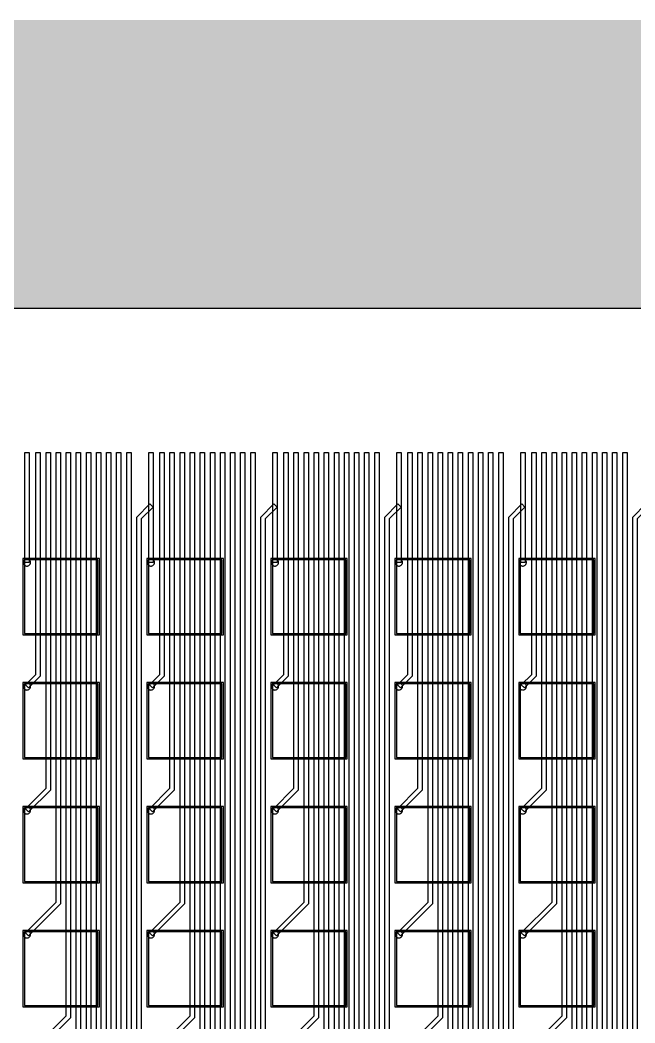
# Model space of a CAD drawing. Header units: metres. Extents: x -534 to 4285, y 130 to 1822.
# Drawn here: x 3008 to 3434, y 1127 to 1822 of the extents above; entities that cross this region are included whole.
import ezdxf

# ---------------------------------------------------------------- set-up
doc = ezdxf.new("R2010")
doc.units = ezdxf.units.M
for name, color, linetype in [('Etching', 1, 'CONTINUOUS'), ('EtchingPad', 2, 'CONTINUOUS'), ('Metal1', 4, 'CONTINUOUS'), ('Metal2', 3, 'CONTINUOUS'), ('Polyimide', 7, 'CONTINUOUS'), ('Polyimide_Negative', 5, 'CONTINUOUS')]:
    doc.layers.add(name, color=color, linetype=linetype)

msp = doc.modelspace()

# ---------------------------------------------------------------- hatches: boundary and pattern name
at = {"layer": 'Polyimide_Negative'}
h = msp.add_hatch(color=5, dxfattribs=at)
h.paths.add_polyline_path([(-534, 1822.5), (4285, 1822.5), (4285, 230), (39.64, 230), (28.21, 217.79), (13.87, 204.37), (-1.31, 191.91), (-17.27, 180.47), (-33.95, 170.1), (-51.27, 160.84), (-69.15, 152.74), (-87.53, 145.82), (-106.33, 140.12), (-125.45, 135.66), (-144.83, 132.46), (-164.37, 130.54), (-184, 129.89), (-203.63, 130.54), (-223.17, 132.46), (-242.55, 135.66), (-261.67, 140.12), (-280.47, 145.82), (-298.85, 152.74), (-316.73, 160.84), (-334.05, 170.1), (-350.73, 180.47), (-366.69, 191.91), (-381.87, 204.37), (-396.21, 217.79), (-407.64, 230), (-534, 230), (-534, 1822.5)])
h.paths.add_polyline_path([(-284, 430), (-283.79, 423.46), (-283.14, 416.95), (-282.08, 410.49), (-280.59, 404.12), (-278.69, 397.86), (-276.39, 391.73), (-273.69, 385.77), (-270.6, 380), (-267.15, 374.44), (-263.34, 369.12), (-259.18, 364.07), (-254.71, 359.29), (-249.93, 354.82), (-244.88, 350.66), (-239.56, 346.85), (-234, 343.4), (-228.23, 340.31), (-222.27, 337.61), (-216.14, 335.31), (-209.88, 333.41), (-203.51, 331.92), (-197.05, 330.86), (-190.54, 330.21), (-184, 330), (-177.46, 330.21), (-170.95, 330.86), (-164.49, 331.92), (-158.12, 333.41), (-151.86, 335.31), (-145.73, 337.61), (-139.77, 340.31), (-134, 343.4), (-128.44, 346.85), (-123.12, 350.66), (-118.07, 354.82), (-113.29, 359.29), (-108.82, 364.07), (-104.66, 369.12), (-100.85, 374.44), (-97.4, 380), (-94.31, 385.77), (-91.61, 391.73), (-89.31, 397.86), (-87.41, 404.12), (-85.92, 410.49), (-84.86, 416.95), (-84.21, 423.46), (-84, 430), (1965, 430), (3830, 430), (3830.22, 436.87), (3830.9, 443.71), (3832.02, 450.48), (3833.58, 457.18), (3835.57, 463.75), (3837.99, 470.18), (3840.83, 476.44), (3844.07, 482.5), (3847.7, 488.33), (3851.7, 493.92), (3856.06, 499.23), (3860.75, 504.25), (3865.77, 508.94), (3871.08, 513.3), (3876.67, 517.3), (3882.5, 520.93), (3888.56, 524.17), (3894.82, 527.01), (3901.25, 529.43), (3907.82, 531.42), (3914.52, 532.98), (3921.29, 534.1), (3928.13, 534.78), (3935, 535), (3941.87, 534.78), (3948.71, 534.1), (3955.48, 532.98), (3962.18, 531.42), (3968.75, 529.43), (3975.18, 527.01), (3981.44, 524.17), (3987.5, 520.93), (3993.33, 517.3), (3998.92, 513.3), (4004.23, 508.94), (4009.25, 504.25), (4013.94, 499.23), (4018.3, 493.92), (4022.3, 488.33), (4025.93, 482.5), (4029.17, 476.44), (4032.01, 470.18), (4034.43, 463.75), (4036.42, 457.18), (4037.98, 450.48), (4039.1, 443.71), (4039.78, 436.87), (4040, 430), (4085, 430), (4085, 1622.5), (-334, 1622.5), (-334, 430), (-284, 430)], flags=0)

# ---------------------------------------------------------------- linework, layer by layer
at = {"layer": 'Etching'}
for points in [[(3015.25, 1446.25), (3015.23, 1446.58), (3015.16, 1446.9), (3015.06, 1447.21), (3014.92, 1447.5), (3014.73, 1447.77), (3014.52, 1448.02), (3014.27, 1448.23), (3014, 1448.42), (3013.71, 1448.56), (3013.4, 1448.66), (3013.08, 1448.73), (3012.75, 1448.75), (3012.42, 1448.73), (3012.1, 1448.66), (3011.79, 1448.56), (3011.5, 1448.42), (3011.23, 1448.23), (3010.98, 1448.02), (3010.77, 1447.77), (3010.58, 1447.5), (3010.44, 1447.21), (3010.34, 1446.9), (3010.27, 1446.58), (3010.25, 1446.25), (3010.27, 1445.92), (3010.34, 1445.6), (3010.44, 1445.29), (3010.58, 1445), (3010.77, 1444.73), (3010.98, 1444.48), (3011.23, 1444.27), (3011.5, 1444.08), (3011.79, 1443.94), (3012.1, 1443.84), (3012.42, 1443.77), (3012.75, 1443.75), (3013.08, 1443.77), (3013.4, 1443.84), (3013.71, 1443.94), (3014, 1444.08), (3014.27, 1444.27), (3014.52, 1444.48), (3014.73, 1444.73), (3014.92, 1445), (3015.06, 1445.29), (3015.16, 1445.6), (3015.23, 1445.92), (3015.25, 1446.25)], [(3101.25, 1446.25), (3101.23, 1446.58), (3101.16, 1446.9), (3101.06, 1447.21), (3100.92, 1447.5), (3100.73, 1447.77), (3100.52, 1448.02), (3100.27, 1448.23), (3100, 1448.42), (3099.71, 1448.56), (3099.4, 1448.66), (3099.08, 1448.73), (3098.75, 1448.75), (3098.42, 1448.73), (3098.1, 1448.66), (3097.79, 1448.56), (3097.5, 1448.42), (3097.23, 1448.23), (3096.98, 1448.02), (3096.77, 1447.77), (3096.58, 1447.5), (3096.44, 1447.21), (3096.34, 1446.9), (3096.27, 1446.58), (3096.25, 1446.25), (3096.27, 1445.92), (3096.34, 1445.6), (3096.44, 1445.29), (3096.58, 1445), (3096.77, 1444.73), (3096.98, 1444.48), (3097.23, 1444.27), (3097.5, 1444.08), (3097.79, 1443.94), (3098.1, 1443.84), (3098.42, 1443.77), (3098.75, 1443.75), (3099.08, 1443.77), (3099.4, 1443.84), (3099.71, 1443.94), (3100, 1444.08), (3100.27, 1444.27), (3100.52, 1444.48), (3100.73, 1444.73), (3100.92, 1445), (3101.06, 1445.29), (3101.16, 1445.6), (3101.23, 1445.92), (3101.25, 1446.25)], [(3187.25, 1446.25), (3187.23, 1446.58), (3187.16, 1446.9), (3187.06, 1447.21), (3186.92, 1447.5), (3186.73, 1447.77), (3186.52, 1448.02), (3186.27, 1448.23), (3186, 1448.42), (3185.71, 1448.56), (3185.4, 1448.66), (3185.08, 1448.73), (3184.75, 1448.75), (3184.42, 1448.73), (3184.1, 1448.66), (3183.79, 1448.56), (3183.5, 1448.42), (3183.23, 1448.23), (3182.98, 1448.02), (3182.77, 1447.77), (3182.58, 1447.5), (3182.44, 1447.21), (3182.34, 1446.9), (3182.27, 1446.58), (3182.25, 1446.25), (3182.27, 1445.92), (3182.34, 1445.6), (3182.44, 1445.29), (3182.58, 1445), (3182.77, 1444.73), (3182.98, 1444.48), (3183.23, 1444.27), (3183.5, 1444.08), (3183.79, 1443.94), (3184.1, 1443.84), (3184.42, 1443.77), (3184.75, 1443.75), (3185.08, 1443.77), (3185.4, 1443.84), (3185.71, 1443.94), (3186, 1444.08), (3186.27, 1444.27), (3186.52, 1444.48), (3186.73, 1444.73), (3186.92, 1445), (3187.06, 1445.29), (3187.16, 1445.6), (3187.23, 1445.92), (3187.25, 1446.25)], [(3273.25, 1446.25), (3273.23, 1446.58), (3273.16, 1446.9), (3273.06, 1447.21), (3272.92, 1447.5), (3272.73, 1447.77), (3272.52, 1448.02), (3272.27, 1448.23), (3272, 1448.42), (3271.71, 1448.56), (3271.4, 1448.66), (3271.08, 1448.73), (3270.75, 1448.75), (3270.42, 1448.73), (3270.1, 1448.66), (3269.79, 1448.56), (3269.5, 1448.42), (3269.23, 1448.23), (3268.98, 1448.02), (3268.77, 1447.77), (3268.58, 1447.5), (3268.44, 1447.21), (3268.34, 1446.9), (3268.27, 1446.58), (3268.25, 1446.25), (3268.27, 1445.92), (3268.34, 1445.6), (3268.44, 1445.29), (3268.58, 1445), (3268.77, 1444.73), (3268.98, 1444.48), (3269.23, 1444.27), (3269.5, 1444.08), (3269.79, 1443.94), (3270.1, 1443.84), (3270.42, 1443.77), (3270.75, 1443.75), (3271.08, 1443.77), (3271.4, 1443.84), (3271.71, 1443.94), (3272, 1444.08), (3272.27, 1444.27), (3272.52, 1444.48), (3272.73, 1444.73), (3272.92, 1445), (3273.06, 1445.29), (3273.16, 1445.6), (3273.23, 1445.92), (3273.25, 1446.25)], [(3359.25, 1446.25), (3359.23, 1446.58), (3359.16, 1446.9), (3359.06, 1447.21), (3358.92, 1447.5), (3358.73, 1447.77), (3358.52, 1448.02), (3358.27, 1448.23), (3358, 1448.42), (3357.71, 1448.56), (3357.4, 1448.66), (3357.08, 1448.73), (3356.75, 1448.75), (3356.42, 1448.73), (3356.1, 1448.66), (3355.79, 1448.56), (3355.5, 1448.42), (3355.23, 1448.23), (3354.98, 1448.02), (3354.77, 1447.77), (3354.58, 1447.5), (3354.44, 1447.21), (3354.34, 1446.9), (3354.27, 1446.58), (3354.25, 1446.25), (3354.27, 1445.92), (3354.34, 1445.6), (3354.44, 1445.29), (3354.58, 1445), (3354.77, 1444.73), (3354.98, 1444.48), (3355.23, 1444.27), (3355.5, 1444.08), (3355.79, 1443.94), (3356.1, 1443.84), (3356.42, 1443.77), (3356.75, 1443.75), (3357.08, 1443.77), (3357.4, 1443.84), (3357.71, 1443.94), (3358, 1444.08), (3358.27, 1444.27), (3358.52, 1444.48), (3358.73, 1444.73), (3358.92, 1445), (3359.06, 1445.29), (3359.16, 1445.6), (3359.23, 1445.92), (3359.25, 1446.25)], [(3015.25, 1360.25), (3015.23, 1360.58), (3015.16, 1360.9), (3015.06, 1361.21), (3014.92, 1361.5), (3014.73, 1361.77), (3014.52, 1362.02), (3014.27, 1362.23), (3014, 1362.42), (3013.71, 1362.56), (3013.4, 1362.66), (3013.08, 1362.73), (3012.75, 1362.75), (3012.42, 1362.73), (3012.1, 1362.66), (3011.79, 1362.56), (3011.5, 1362.42), (3011.23, 1362.23), (3010.98, 1362.02), (3010.77, 1361.77), (3010.58, 1361.5), (3010.44, 1361.21), (3010.34, 1360.9), (3010.27, 1360.58), (3010.25, 1360.25), (3010.27, 1359.92), (3010.34, 1359.6), (3010.44, 1359.29), (3010.58, 1359), (3010.77, 1358.73), (3010.98, 1358.48), (3011.23, 1358.27), (3011.5, 1358.08), (3011.79, 1357.94), (3012.1, 1357.84), (3012.42, 1357.77), (3012.75, 1357.75), (3013.08, 1357.77), (3013.4, 1357.84), (3013.71, 1357.94), (3014, 1358.08), (3014.27, 1358.27), (3014.52, 1358.48), (3014.73, 1358.73), (3014.92, 1359), (3015.06, 1359.29), (3015.16, 1359.6), (3015.23, 1359.92), (3015.25, 1360.25)], [(3101.25, 1360.25), (3101.23, 1360.58), (3101.16, 1360.9), (3101.06, 1361.21), (3100.92, 1361.5), (3100.73, 1361.77), (3100.52, 1362.02), (3100.27, 1362.23), (3100, 1362.42), (3099.71, 1362.56), (3099.4, 1362.66), (3099.08, 1362.73), (3098.75, 1362.75), (3098.42, 1362.73), (3098.1, 1362.66), (3097.79, 1362.56), (3097.5, 1362.42), (3097.23, 1362.23), (3096.98, 1362.02), (3096.77, 1361.77), (3096.58, 1361.5), (3096.44, 1361.21), (3096.34, 1360.9), (3096.27, 1360.58), (3096.25, 1360.25), (3096.27, 1359.92), (3096.34, 1359.6), (3096.44, 1359.29), (3096.58, 1359), (3096.77, 1358.73), (3096.98, 1358.48), (3097.23, 1358.27), (3097.5, 1358.08), (3097.79, 1357.94), (3098.1, 1357.84), (3098.42, 1357.77), (3098.75, 1357.75), (3099.08, 1357.77), (3099.4, 1357.84), (3099.71, 1357.94), (3100, 1358.08), (3100.27, 1358.27), (3100.52, 1358.48), (3100.73, 1358.73), (3100.92, 1359), (3101.06, 1359.29), (3101.16, 1359.6), (3101.23, 1359.92), (3101.25, 1360.25)], [(3187.25, 1360.25), (3187.23, 1360.58), (3187.16, 1360.9), (3187.06, 1361.21), (3186.92, 1361.5), (3186.73, 1361.77), (3186.52, 1362.02), (3186.27, 1362.23), (3186, 1362.42), (3185.71, 1362.56), (3185.4, 1362.66), (3185.08, 1362.73), (3184.75, 1362.75), (3184.42, 1362.73), (3184.1, 1362.66), (3183.79, 1362.56), (3183.5, 1362.42), (3183.23, 1362.23), (3182.98, 1362.02), (3182.77, 1361.77), (3182.58, 1361.5), (3182.44, 1361.21), (3182.34, 1360.9), (3182.27, 1360.58), (3182.25, 1360.25), (3182.27, 1359.92), (3182.34, 1359.6), (3182.44, 1359.29), (3182.58, 1359), (3182.77, 1358.73), (3182.98, 1358.48), (3183.23, 1358.27), (3183.5, 1358.08), (3183.79, 1357.94), (3184.1, 1357.84), (3184.42, 1357.77), (3184.75, 1357.75), (3185.08, 1357.77), (3185.4, 1357.84), (3185.71, 1357.94), (3186, 1358.08), (3186.27, 1358.27), (3186.52, 1358.48), (3186.73, 1358.73), (3186.92, 1359), (3187.06, 1359.29), (3187.16, 1359.6), (3187.23, 1359.92), (3187.25, 1360.25)], [(3273.25, 1360.25), (3273.23, 1360.58), (3273.16, 1360.9), (3273.06, 1361.21), (3272.92, 1361.5), (3272.73, 1361.77), (3272.52, 1362.02), (3272.27, 1362.23), (3272, 1362.42), (3271.71, 1362.56), (3271.4, 1362.66), (3271.08, 1362.73), (3270.75, 1362.75), (3270.42, 1362.73), (3270.1, 1362.66), (3269.79, 1362.56), (3269.5, 1362.42), (3269.23, 1362.23), (3268.98, 1362.02), (3268.77, 1361.77), (3268.58, 1361.5), (3268.44, 1361.21), (3268.34, 1360.9), (3268.27, 1360.58), (3268.25, 1360.25), (3268.27, 1359.92), (3268.34, 1359.6), (3268.44, 1359.29), (3268.58, 1359), (3268.77, 1358.73), (3268.98, 1358.48), (3269.23, 1358.27), (3269.5, 1358.08), (3269.79, 1357.94), (3270.1, 1357.84), (3270.42, 1357.77), (3270.75, 1357.75), (3271.08, 1357.77), (3271.4, 1357.84), (3271.71, 1357.94), (3272, 1358.08), (3272.27, 1358.27), (3272.52, 1358.48), (3272.73, 1358.73), (3272.92, 1359), (3273.06, 1359.29), (3273.16, 1359.6), (3273.23, 1359.92), (3273.25, 1360.25)], [(3359.25, 1360.25), (3359.23, 1360.58), (3359.16, 1360.9), (3359.06, 1361.21), (3358.92, 1361.5), (3358.73, 1361.77), (3358.52, 1362.02), (3358.27, 1362.23), (3358, 1362.42), (3357.71, 1362.56), (3357.4, 1362.66), (3357.08, 1362.73), (3356.75, 1362.75), (3356.42, 1362.73), (3356.1, 1362.66), (3355.79, 1362.56), (3355.5, 1362.42), (3355.23, 1362.23), (3354.98, 1362.02), (3354.77, 1361.77), (3354.58, 1361.5), (3354.44, 1361.21), (3354.34, 1360.9), (3354.27, 1360.58), (3354.25, 1360.25), (3354.27, 1359.92), (3354.34, 1359.6), (3354.44, 1359.29), (3354.58, 1359), (3354.77, 1358.73), (3354.98, 1358.48), (3355.23, 1358.27), (3355.5, 1358.08), (3355.79, 1357.94), (3356.1, 1357.84), (3356.42, 1357.77), (3356.75, 1357.75), (3357.08, 1357.77), (3357.4, 1357.84), (3357.71, 1357.94), (3358, 1358.08), (3358.27, 1358.27), (3358.52, 1358.48), (3358.73, 1358.73), (3358.92, 1359), (3359.06, 1359.29), (3359.16, 1359.6), (3359.23, 1359.92), (3359.25, 1360.25)], [(3015.25, 1274.25), (3015.23, 1274.58), (3015.16, 1274.9), (3015.06, 1275.21), (3014.92, 1275.5), (3014.73, 1275.77), (3014.52, 1276.02), (3014.27, 1276.23), (3014, 1276.42), (3013.71, 1276.56), (3013.4, 1276.66), (3013.08, 1276.73), (3012.75, 1276.75), (3012.42, 1276.73), (3012.1, 1276.66), (3011.79, 1276.56), (3011.5, 1276.42), (3011.23, 1276.23), (3010.98, 1276.02), (3010.77, 1275.77), (3010.58, 1275.5), (3010.44, 1275.21), (3010.34, 1274.9), (3010.27, 1274.58), (3010.25, 1274.25), (3010.27, 1273.92), (3010.34, 1273.6), (3010.44, 1273.29), (3010.58, 1273), (3010.77, 1272.73), (3010.98, 1272.48), (3011.23, 1272.27), (3011.5, 1272.08), (3011.79, 1271.94), (3012.1, 1271.84), (3012.42, 1271.77), (3012.75, 1271.75), (3013.08, 1271.77), (3013.4, 1271.84), (3013.71, 1271.94), (3014, 1272.08), (3014.27, 1272.27), (3014.52, 1272.48), (3014.73, 1272.73), (3014.92, 1273), (3015.06, 1273.29), (3015.16, 1273.6), (3015.23, 1273.92), (3015.25, 1274.25)], [(3101.25, 1274.25), (3101.23, 1274.58), (3101.16, 1274.9), (3101.06, 1275.21), (3100.92, 1275.5), (3100.73, 1275.77), (3100.52, 1276.02), (3100.27, 1276.23), (3100, 1276.42), (3099.71, 1276.56), (3099.4, 1276.66), (3099.08, 1276.73), (3098.75, 1276.75), (3098.42, 1276.73), (3098.1, 1276.66), (3097.79, 1276.56), (3097.5, 1276.42), (3097.23, 1276.23), (3096.98, 1276.02), (3096.77, 1275.77), (3096.58, 1275.5), (3096.44, 1275.21), (3096.34, 1274.9), (3096.27, 1274.58), (3096.25, 1274.25), (3096.27, 1273.92), (3096.34, 1273.6), (3096.44, 1273.29), (3096.58, 1273), (3096.77, 1272.73), (3096.98, 1272.48), (3097.23, 1272.27), (3097.5, 1272.08), (3097.79, 1271.94), (3098.1, 1271.84), (3098.42, 1271.77), (3098.75, 1271.75), (3099.08, 1271.77), (3099.4, 1271.84), (3099.71, 1271.94), (3100, 1272.08), (3100.27, 1272.27), (3100.52, 1272.48), (3100.73, 1272.73), (3100.92, 1273), (3101.06, 1273.29), (3101.16, 1273.6), (3101.23, 1273.92), (3101.25, 1274.25)], [(3187.25, 1274.25), (3187.23, 1274.58), (3187.16, 1274.9), (3187.06, 1275.21), (3186.92, 1275.5), (3186.73, 1275.77), (3186.52, 1276.02), (3186.27, 1276.23), (3186, 1276.42), (3185.71, 1276.56), (3185.4, 1276.66), (3185.08, 1276.73), (3184.75, 1276.75), (3184.42, 1276.73), (3184.1, 1276.66), (3183.79, 1276.56), (3183.5, 1276.42), (3183.23, 1276.23), (3182.98, 1276.02), (3182.77, 1275.77), (3182.58, 1275.5), (3182.44, 1275.21), (3182.34, 1274.9), (3182.27, 1274.58), (3182.25, 1274.25), (3182.27, 1273.92), (3182.34, 1273.6), (3182.44, 1273.29), (3182.58, 1273), (3182.77, 1272.73), (3182.98, 1272.48), (3183.23, 1272.27), (3183.5, 1272.08), (3183.79, 1271.94), (3184.1, 1271.84), (3184.42, 1271.77), (3184.75, 1271.75), (3185.08, 1271.77), (3185.4, 1271.84), (3185.71, 1271.94), (3186, 1272.08), (3186.27, 1272.27), (3186.52, 1272.48), (3186.73, 1272.73), (3186.92, 1273), (3187.06, 1273.29), (3187.16, 1273.6), (3187.23, 1273.92), (3187.25, 1274.25)], [(3273.25, 1274.25), (3273.23, 1274.58), (3273.16, 1274.9), (3273.06, 1275.21), (3272.92, 1275.5), (3272.73, 1275.77), (3272.52, 1276.02), (3272.27, 1276.23), (3272, 1276.42), (3271.71, 1276.56), (3271.4, 1276.66), (3271.08, 1276.73), (3270.75, 1276.75), (3270.42, 1276.73), (3270.1, 1276.66), (3269.79, 1276.56), (3269.5, 1276.42), (3269.23, 1276.23), (3268.98, 1276.02), (3268.77, 1275.77), (3268.58, 1275.5), (3268.44, 1275.21), (3268.34, 1274.9), (3268.27, 1274.58), (3268.25, 1274.25), (3268.27, 1273.92), (3268.34, 1273.6), (3268.44, 1273.29), (3268.58, 1273), (3268.77, 1272.73), (3268.98, 1272.48), (3269.23, 1272.27), (3269.5, 1272.08), (3269.79, 1271.94), (3270.1, 1271.84), (3270.42, 1271.77), (3270.75, 1271.75), (3271.08, 1271.77), (3271.4, 1271.84), (3271.71, 1271.94), (3272, 1272.08), (3272.27, 1272.27), (3272.52, 1272.48), (3272.73, 1272.73), (3272.92, 1273), (3273.06, 1273.29), (3273.16, 1273.6), (3273.23, 1273.92), (3273.25, 1274.25)], [(3359.25, 1274.25), (3359.23, 1274.58), (3359.16, 1274.9), (3359.06, 1275.21), (3358.92, 1275.5), (3358.73, 1275.77), (3358.52, 1276.02), (3358.27, 1276.23), (3358, 1276.42), (3357.71, 1276.56), (3357.4, 1276.66), (3357.08, 1276.73), (3356.75, 1276.75), (3356.42, 1276.73), (3356.1, 1276.66), (3355.79, 1276.56), (3355.5, 1276.42), (3355.23, 1276.23), (3354.98, 1276.02), (3354.77, 1275.77), (3354.58, 1275.5), (3354.44, 1275.21), (3354.34, 1274.9), (3354.27, 1274.58), (3354.25, 1274.25), (3354.27, 1273.92), (3354.34, 1273.6), (3354.44, 1273.29), (3354.58, 1273), (3354.77, 1272.73), (3354.98, 1272.48), (3355.23, 1272.27), (3355.5, 1272.08), (3355.79, 1271.94), (3356.1, 1271.84), (3356.42, 1271.77), (3356.75, 1271.75), (3357.08, 1271.77), (3357.4, 1271.84), (3357.71, 1271.94), (3358, 1272.08), (3358.27, 1272.27), (3358.52, 1272.48), (3358.73, 1272.73), (3358.92, 1273), (3359.06, 1273.29), (3359.16, 1273.6), (3359.23, 1273.92), (3359.25, 1274.25)], [(3015.25, 1188.25), (3015.23, 1188.58), (3015.16, 1188.9), (3015.06, 1189.21), (3014.92, 1189.5), (3014.73, 1189.77), (3014.52, 1190.02), (3014.27, 1190.23), (3014, 1190.42), (3013.71, 1190.56), (3013.4, 1190.66), (3013.08, 1190.73), (3012.75, 1190.75), (3012.42, 1190.73), (3012.1, 1190.66), (3011.79, 1190.56), (3011.5, 1190.42), (3011.23, 1190.23), (3010.98, 1190.02), (3010.77, 1189.77), (3010.58, 1189.5), (3010.44, 1189.21), (3010.34, 1188.9), (3010.27, 1188.58), (3010.25, 1188.25), (3010.27, 1187.92), (3010.34, 1187.6), (3010.44, 1187.29), (3010.58, 1187), (3010.77, 1186.73), (3010.98, 1186.48), (3011.23, 1186.27), (3011.5, 1186.08), (3011.79, 1185.94), (3012.1, 1185.84), (3012.42, 1185.77), (3012.75, 1185.75), (3013.08, 1185.77), (3013.4, 1185.84), (3013.71, 1185.94), (3014, 1186.08), (3014.27, 1186.27), (3014.52, 1186.48), (3014.73, 1186.73), (3014.92, 1187), (3015.06, 1187.29), (3015.16, 1187.6), (3015.23, 1187.92), (3015.25, 1188.25)], [(3101.25, 1188.25), (3101.23, 1188.58), (3101.16, 1188.9), (3101.06, 1189.21), (3100.92, 1189.5), (3100.73, 1189.77), (3100.52, 1190.02), (3100.27, 1190.23), (3100, 1190.42), (3099.71, 1190.56), (3099.4, 1190.66), (3099.08, 1190.73), (3098.75, 1190.75), (3098.42, 1190.73), (3098.1, 1190.66), (3097.79, 1190.56), (3097.5, 1190.42), (3097.23, 1190.23), (3096.98, 1190.02), (3096.77, 1189.77), (3096.58, 1189.5), (3096.44, 1189.21), (3096.34, 1188.9), (3096.27, 1188.58), (3096.25, 1188.25), (3096.27, 1187.92), (3096.34, 1187.6), (3096.44, 1187.29), (3096.58, 1187), (3096.77, 1186.73), (3096.98, 1186.48), (3097.23, 1186.27), (3097.5, 1186.08), (3097.79, 1185.94), (3098.1, 1185.84), (3098.42, 1185.77), (3098.75, 1185.75), (3099.08, 1185.77), (3099.4, 1185.84), (3099.71, 1185.94), (3100, 1186.08), (3100.27, 1186.27), (3100.52, 1186.48), (3100.73, 1186.73), (3100.92, 1187), (3101.06, 1187.29), (3101.16, 1187.6), (3101.23, 1187.92), (3101.25, 1188.25)], [(3187.25, 1188.25), (3187.23, 1188.58), (3187.16, 1188.9), (3187.06, 1189.21), (3186.92, 1189.5), (3186.73, 1189.77), (3186.52, 1190.02), (3186.27, 1190.23), (3186, 1190.42), (3185.71, 1190.56), (3185.4, 1190.66), (3185.08, 1190.73), (3184.75, 1190.75), (3184.42, 1190.73), (3184.1, 1190.66), (3183.79, 1190.56), (3183.5, 1190.42), (3183.23, 1190.23), (3182.98, 1190.02), (3182.77, 1189.77), (3182.58, 1189.5), (3182.44, 1189.21), (3182.34, 1188.9), (3182.27, 1188.58), (3182.25, 1188.25), (3182.27, 1187.92), (3182.34, 1187.6), (3182.44, 1187.29), (3182.58, 1187), (3182.77, 1186.73), (3182.98, 1186.48), (3183.23, 1186.27), (3183.5, 1186.08), (3183.79, 1185.94), (3184.1, 1185.84), (3184.42, 1185.77), (3184.75, 1185.75), (3185.08, 1185.77), (3185.4, 1185.84), (3185.71, 1185.94), (3186, 1186.08), (3186.27, 1186.27), (3186.52, 1186.48), (3186.73, 1186.73), (3186.92, 1187), (3187.06, 1187.29), (3187.16, 1187.6), (3187.23, 1187.92), (3187.25, 1188.25)], [(3273.25, 1188.25), (3273.23, 1188.58), (3273.16, 1188.9), (3273.06, 1189.21), (3272.92, 1189.5), (3272.73, 1189.77), (3272.52, 1190.02), (3272.27, 1190.23), (3272, 1190.42), (3271.71, 1190.56), (3271.4, 1190.66), (3271.08, 1190.73), (3270.75, 1190.75), (3270.42, 1190.73), (3270.1, 1190.66), (3269.79, 1190.56), (3269.5, 1190.42), (3269.23, 1190.23), (3268.98, 1190.02), (3268.77, 1189.77), (3268.58, 1189.5), (3268.44, 1189.21), (3268.34, 1188.9), (3268.27, 1188.58), (3268.25, 1188.25), (3268.27, 1187.92), (3268.34, 1187.6), (3268.44, 1187.29), (3268.58, 1187), (3268.77, 1186.73), (3268.98, 1186.48), (3269.23, 1186.27), (3269.5, 1186.08), (3269.79, 1185.94), (3270.1, 1185.84), (3270.42, 1185.77), (3270.75, 1185.75), (3271.08, 1185.77), (3271.4, 1185.84), (3271.71, 1185.94), (3272, 1186.08), (3272.27, 1186.27), (3272.52, 1186.48), (3272.73, 1186.73), (3272.92, 1187), (3273.06, 1187.29), (3273.16, 1187.6), (3273.23, 1187.92), (3273.25, 1188.25)], [(3359.25, 1188.25), (3359.23, 1188.58), (3359.16, 1188.9), (3359.06, 1189.21), (3358.92, 1189.5), (3358.73, 1189.77), (3358.52, 1190.02), (3358.27, 1190.23), (3358, 1190.42), (3357.71, 1190.56), (3357.4, 1190.66), (3357.08, 1190.73), (3356.75, 1190.75), (3356.42, 1190.73), (3356.1, 1190.66), (3355.79, 1190.56), (3355.5, 1190.42), (3355.23, 1190.23), (3354.98, 1190.02), (3354.77, 1189.77), (3354.58, 1189.5), (3354.44, 1189.21), (3354.34, 1188.9), (3354.27, 1188.58), (3354.25, 1188.25), (3354.27, 1187.92), (3354.34, 1187.6), (3354.44, 1187.29), (3354.58, 1187), (3354.77, 1186.73), (3354.98, 1186.48), (3355.23, 1186.27), (3355.5, 1186.08), (3355.79, 1185.94), (3356.1, 1185.84), (3356.42, 1185.77), (3356.75, 1185.75), (3357.08, 1185.77), (3357.4, 1185.84), (3357.71, 1185.94), (3358, 1186.08), (3358.27, 1186.27), (3358.52, 1186.48), (3358.73, 1186.73), (3358.92, 1187), (3359.06, 1187.29), (3359.16, 1187.6), (3359.23, 1187.92), (3359.25, 1188.25)]]:
    msp.add_lwpolyline(points, close=True, dxfattribs=at)
at = {"layer": 'EtchingPad'}
for points in [[(3011, 1397), (3062, 1397), (3062, 1448), (3011, 1448), (3011, 1397)], [(3097, 1397), (3148, 1397), (3148, 1448), (3097, 1448), (3097, 1397)], [(3183, 1397), (3234, 1397), (3234, 1448), (3183, 1448), (3183, 1397)], [(3269, 1397), (3320, 1397), (3320, 1448), (3269, 1448), (3269, 1397)], [(3355, 1397), (3406, 1397), (3406, 1448), (3355, 1448), (3355, 1397)], [(3011, 1311), (3062, 1311), (3062, 1362), (3011, 1362), (3011, 1311)], [(3097, 1311), (3148, 1311), (3148, 1362), (3097, 1362), (3097, 1311)], [(3183, 1311), (3234, 1311), (3234, 1362), (3183, 1362), (3183, 1311)], [(3269, 1311), (3320, 1311), (3320, 1362), (3269, 1362), (3269, 1311)], [(3355, 1311), (3406, 1311), (3406, 1362), (3355, 1362), (3355, 1311)], [(3011, 1225), (3062, 1225), (3062, 1276), (3011, 1276), (3011, 1225)], [(3097, 1225), (3148, 1225), (3148, 1276), (3097, 1276), (3097, 1225)], [(3183, 1225), (3234, 1225), (3234, 1276), (3183, 1276), (3183, 1225)], [(3269, 1225), (3320, 1225), (3320, 1276), (3269, 1276), (3269, 1225)], [(3355, 1225), (3406, 1225), (3406, 1276), (3355, 1276), (3355, 1225)], [(3011, 1139), (3062, 1139), (3062, 1190), (3011, 1190), (3011, 1139)], [(3097, 1139), (3148, 1139), (3148, 1190), (3097, 1190), (3097, 1139)], [(3183, 1139), (3234, 1139), (3234, 1190), (3183, 1190), (3183, 1139)], [(3269, 1139), (3320, 1139), (3320, 1190), (3269, 1190), (3269, 1139)], [(3355, 1139), (3406, 1139), (3406, 1190), (3355, 1190), (3355, 1139)]]:
    msp.add_lwpolyline(points, close=True, dxfattribs=at)
at = {"layer": 'Metal1'}
for points in [[(3014.25, 1522.5), (3014.25, 1446.25), (3011.25, 1446.25), (3011.25, 1522.5)], [(3085, 1522.5), (3085, 656.38), (3013.81, 585.19), (3011.69, 587.31), (3082, 657.62), (3082, 1522.5)], [(3078, 1522.5), (3078, 735.38), (3013.81, 671.19), (3011.69, 673.31), (3075, 736.62), (3075, 1522.5)], [(3071, 1522.5), (3071, 814.38), (3013.81, 757.19), (3011.69, 759.31), (3068, 815.62), (3068, 1522.5)], [(3064, 1522.5), (3064, 893.38), (3013.81, 843.19), (3011.69, 845.31), (3061, 894.62), (3061, 1522.5)], [(3057, 1522.5), (3057, 972.38), (3013.81, 929.19), (3011.69, 931.31), (3054, 973.62), (3054, 1522.5)], [(3050, 1522.5), (3050, 1051.38), (3013.81, 1015.19), (3011.69, 1017.31), (3047, 1052.62), (3047, 1522.5)], [(3043, 1522.5), (3043, 1130.38), (3013.81, 1101.19), (3011.69, 1103.31), (3040, 1131.62), (3040, 1522.5)], [(3036, 1522.5), (3036, 1209.38), (3013.81, 1187.19), (3011.69, 1189.31), (3033, 1210.62), (3033, 1522.5)], [(3029, 1522.5), (3029, 1288.38), (3013.81, 1273.19), (3011.69, 1275.31), (3026, 1289.62), (3026, 1522.5)], [(3022, 1522.5), (3022, 1367.38), (3013.81, 1359.19), (3011.69, 1361.31), (3019, 1368.62), (3019, 1522.5)], [(3100.25, 1522.5), (3100.25, 1446.25), (3097.25, 1446.25), (3097.25, 1522.5)], [(3171, 1522.5), (3171, 656.38), (3099.81, 585.19), (3097.69, 587.31), (3168, 657.62), (3168, 1522.5)], [(3164, 1522.5), (3164, 735.38), (3099.81, 671.19), (3097.69, 673.31), (3161, 736.62), (3161, 1522.5)], [(3157, 1522.5), (3157, 814.38), (3099.81, 757.19), (3097.69, 759.31), (3154, 815.62), (3154, 1522.5)], [(3150, 1522.5), (3150, 893.38), (3099.81, 843.19), (3097.69, 845.31), (3147, 894.62), (3147, 1522.5)], [(3143, 1522.5), (3143, 972.38), (3099.81, 929.19), (3097.69, 931.31), (3140, 973.62), (3140, 1522.5)], [(3136, 1522.5), (3136, 1051.38), (3099.81, 1015.19), (3097.69, 1017.31), (3133, 1052.62), (3133, 1522.5)], [(3129, 1522.5), (3129, 1130.38), (3099.81, 1101.19), (3097.69, 1103.31), (3126, 1131.62), (3126, 1522.5)], [(3122, 1522.5), (3122, 1209.38), (3099.81, 1187.19), (3097.69, 1189.31), (3119, 1210.62), (3119, 1522.5)], [(3115, 1522.5), (3115, 1288.38), (3099.81, 1273.19), (3097.69, 1275.31), (3112, 1289.62), (3112, 1522.5)], [(3108, 1522.5), (3108, 1367.38), (3099.81, 1359.19), (3097.69, 1361.31), (3105, 1368.62), (3105, 1522.5)], [(3186.25, 1522.5), (3186.25, 1446.25), (3183.25, 1446.25), (3183.25, 1522.5)], [(3257, 1522.5), (3257, 656.38), (3185.81, 585.19), (3183.69, 587.31), (3254, 657.62), (3254, 1522.5)], [(3250, 1522.5), (3250, 735.38), (3185.81, 671.19), (3183.69, 673.31), (3247, 736.62), (3247, 1522.5)], [(3243, 1522.5), (3243, 814.38), (3185.81, 757.19), (3183.69, 759.31), (3240, 815.62), (3240, 1522.5)], [(3236, 1522.5), (3236, 893.38), (3185.81, 843.19), (3183.69, 845.31), (3233, 894.62), (3233, 1522.5)], [(3229, 1522.5), (3229, 972.38), (3185.81, 929.19), (3183.69, 931.31), (3226, 973.62), (3226, 1522.5)], [(3222, 1522.5), (3222, 1051.38), (3185.81, 1015.19), (3183.69, 1017.31), (3219, 1052.62), (3219, 1522.5)], [(3215, 1522.5), (3215, 1130.38), (3185.81, 1101.19), (3183.69, 1103.31), (3212, 1131.62), (3212, 1522.5)], [(3208, 1522.5), (3208, 1209.38), (3185.81, 1187.19), (3183.69, 1189.31), (3205, 1210.62), (3205, 1522.5)], [(3201, 1522.5), (3201, 1288.38), (3185.81, 1273.19), (3183.69, 1275.31), (3198, 1289.62), (3198, 1522.5)], [(3194, 1522.5), (3194, 1367.38), (3185.81, 1359.19), (3183.69, 1361.31), (3191, 1368.62), (3191, 1522.5)], [(3272.25, 1522.5), (3272.25, 1446.25), (3269.25, 1446.25), (3269.25, 1522.5)], [(3343, 1522.5), (3343, 656.38), (3271.81, 585.19), (3269.69, 587.31), (3340, 657.62), (3340, 1522.5)], [(3336, 1522.5), (3336, 735.38), (3271.81, 671.19), (3269.69, 673.31), (3333, 736.62), (3333, 1522.5)], [(3329, 1522.5), (3329, 814.38), (3271.81, 757.19), (3269.69, 759.31), (3326, 815.62), (3326, 1522.5)], [(3322, 1522.5), (3322, 893.38), (3271.81, 843.19), (3269.69, 845.31), (3319, 894.62), (3319, 1522.5)], [(3315, 1522.5), (3315, 972.38), (3271.81, 929.19), (3269.69, 931.31), (3312, 973.62), (3312, 1522.5)], [(3308, 1522.5), (3308, 1051.38), (3271.81, 1015.19), (3269.69, 1017.31), (3305, 1052.62), (3305, 1522.5)], [(3301, 1522.5), (3301, 1130.38), (3271.81, 1101.19), (3269.69, 1103.31), (3298, 1131.62), (3298, 1522.5)], [(3294, 1522.5), (3294, 1209.38), (3271.81, 1187.19), (3269.69, 1189.31), (3291, 1210.62), (3291, 1522.5)], [(3287, 1522.5), (3287, 1288.38), (3271.81, 1273.19), (3269.69, 1275.31), (3284, 1289.62), (3284, 1522.5)], [(3280, 1522.5), (3280, 1367.38), (3271.81, 1359.19), (3269.69, 1361.31), (3277, 1368.62), (3277, 1522.5)], [(3358.25, 1522.5), (3358.25, 1446.25), (3355.25, 1446.25), (3355.25, 1522.5)], [(3429, 1522.5), (3429, 656.38), (3357.81, 585.19), (3355.69, 587.31), (3426, 657.62), (3426, 1522.5)], [(3422, 1522.5), (3422, 735.38), (3357.81, 671.19), (3355.69, 673.31), (3419, 736.62), (3419, 1522.5)], [(3415, 1522.5), (3415, 814.38), (3357.81, 757.19), (3355.69, 759.31), (3412, 815.62), (3412, 1522.5)], [(3408, 1522.5), (3408, 893.38), (3357.81, 843.19), (3355.69, 845.31), (3405, 894.62), (3405, 1522.5)], [(3401, 1522.5), (3401, 972.38), (3357.81, 929.19), (3355.69, 931.31), (3398, 973.62), (3398, 1522.5)], [(3394, 1522.5), (3394, 1051.38), (3357.81, 1015.19), (3355.69, 1017.31), (3391, 1052.62), (3391, 1522.5)], [(3387, 1522.5), (3387, 1130.38), (3357.81, 1101.19), (3355.69, 1103.31), (3384, 1131.62), (3384, 1522.5)], [(3380, 1522.5), (3380, 1209.38), (3357.81, 1187.19), (3355.69, 1189.31), (3377, 1210.62), (3377, 1522.5)], [(3373, 1522.5), (3373, 1288.38), (3357.81, 1273.19), (3355.69, 1275.31), (3370, 1289.62), (3370, 1522.5)], [(3366, 1522.5), (3366, 1367.38), (3357.81, 1359.19), (3355.69, 1361.31), (3363, 1368.62), (3363, 1522.5)], [(3011.69, 501.31), (3089, 578.62), (3089, 1477.69), (3098.12, 1486.81), (3100.24, 1484.69), (3092, 1476.45), (3092, 577.38), (3013.81, 499.19)], [(3097.69, 501.31), (3175, 578.62), (3175, 1477.69), (3184.12, 1486.81), (3186.24, 1484.69), (3178, 1476.45), (3178, 577.38), (3099.81, 499.19)], [(3183.69, 501.31), (3261, 578.62), (3261, 1477.69), (3270.12, 1486.81), (3272.24, 1484.69), (3264, 1476.45), (3264, 577.38), (3185.81, 499.19)], [(3269.69, 501.31), (3347, 578.62), (3347, 1477.69), (3356.12, 1486.81), (3358.24, 1484.69), (3350, 1476.45), (3350, 577.38), (3271.81, 499.19)], [(3355.69, 501.31), (3433, 578.62), (3433, 1477.69), (3442.12, 1486.81), (3444.24, 1484.69), (3436, 1476.45), (3436, 577.38), (3357.81, 499.19)]]:
    msp.add_lwpolyline(points, close=True, dxfattribs=at)
at = {"layer": 'Metal2'}
for points in [[(3010, 1396), (3063, 1396), (3063, 1449), (3010, 1449), (3010, 1396)], [(3096, 1396), (3149, 1396), (3149, 1449), (3096, 1449), (3096, 1396)], [(3182, 1396), (3235, 1396), (3235, 1449), (3182, 1449), (3182, 1396)], [(3268, 1396), (3321, 1396), (3321, 1449), (3268, 1449), (3268, 1396)], [(3354, 1396), (3407, 1396), (3407, 1449), (3354, 1449), (3354, 1396)], [(3010, 1310), (3063, 1310), (3063, 1363), (3010, 1363), (3010, 1310)], [(3096, 1310), (3149, 1310), (3149, 1363), (3096, 1363), (3096, 1310)], [(3182, 1310), (3235, 1310), (3235, 1363), (3182, 1363), (3182, 1310)], [(3268, 1310), (3321, 1310), (3321, 1363), (3268, 1363), (3268, 1310)], [(3354, 1310), (3407, 1310), (3407, 1363), (3354, 1363), (3354, 1310)], [(3010, 1224), (3063, 1224), (3063, 1277), (3010, 1277), (3010, 1224)], [(3096, 1224), (3149, 1224), (3149, 1277), (3096, 1277), (3096, 1224)], [(3182, 1224), (3235, 1224), (3235, 1277), (3182, 1277), (3182, 1224)], [(3268, 1224), (3321, 1224), (3321, 1277), (3268, 1277), (3268, 1224)], [(3354, 1224), (3407, 1224), (3407, 1277), (3354, 1277), (3354, 1224)], [(3010, 1138), (3063, 1138), (3063, 1191), (3010, 1191), (3010, 1138)], [(3096, 1138), (3149, 1138), (3149, 1191), (3096, 1191), (3096, 1138)], [(3182, 1138), (3235, 1138), (3235, 1191), (3182, 1191), (3182, 1138)], [(3268, 1138), (3321, 1138), (3321, 1191), (3268, 1191), (3268, 1138)], [(3354, 1138), (3407, 1138), (3407, 1191), (3354, 1191), (3354, 1138)]]:
    msp.add_lwpolyline(points, close=True, dxfattribs=at)
at = {"layer": 'Polyimide'}
msp.add_lwpolyline([(4085, 430), (4085, 1622.5), (-334, 1622.5)], dxfattribs=at)

doc.saveas('drawing.dxf')
